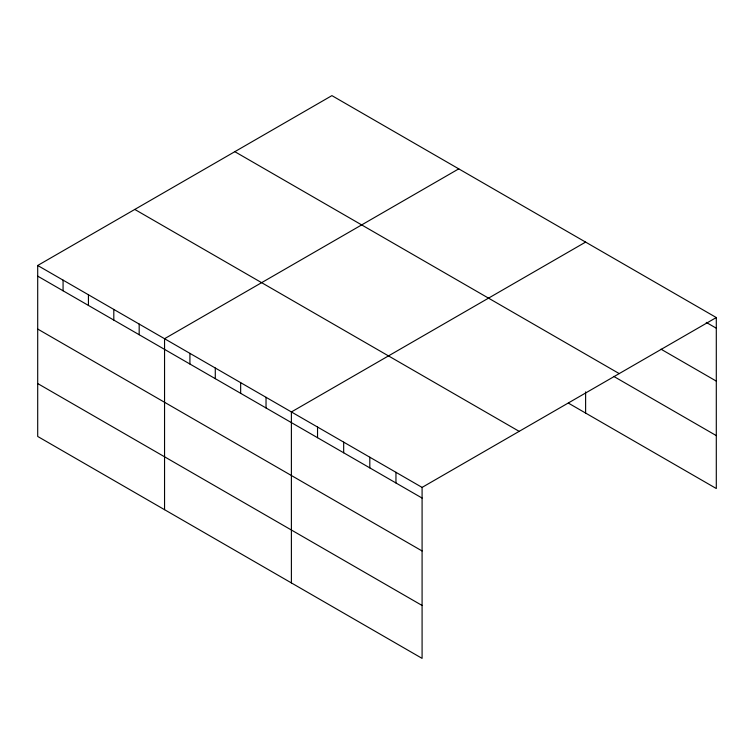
<?xml version="1.0" encoding="UTF-8"?>
<svg xmlns="http://www.w3.org/2000/svg" width="754" height="754" viewBox="0 0 754 754"><rect width="100%" height="100%" fill="white"/><g stroke="black" fill="none" stroke-linecap="round" stroke-linejoin="round"><path stroke-width="1.13" d="M37.7 265.483L422.089 487.404L422.089 658.374L37.7 436.453L37.7 265.483L331.911 95.626L716.3 317.547L716.3 488.517L568.356 403.098M458.762 168.858L164.551 338.716L164.551 509.685M585.613 242.091L291.393 411.957L291.393 582.927M422.089 487.404L716.3 317.547M706.244 322.401L716.3 328.207M661.004 349.187L716.3 381.109M234.824 151.677L619.213 373.598M613.756 376.406L716.3 435.614M134.787 209.433L519.176 431.354M37.7 276.143L422.089 498.064M37.7 329.046L422.089 550.967M37.7 383.55L422.089 605.471M585.613 391.901L585.613 413.06M395.954 472.315L395.954 482.975M369.809 457.226L369.809 467.885M343.673 442.136L343.673 452.796M317.538 427.047L317.538 437.706M266.03 397.311L266.03 407.961M240.658 382.664L240.658 393.315M215.286 368.018L215.286 378.668M189.914 353.372L189.914 364.022M139.179 324.069L139.179 334.729M113.807 309.423L113.807 320.082M88.435 294.776L88.435 305.436M63.072 280.13L63.072 290.79"/></g></svg>
